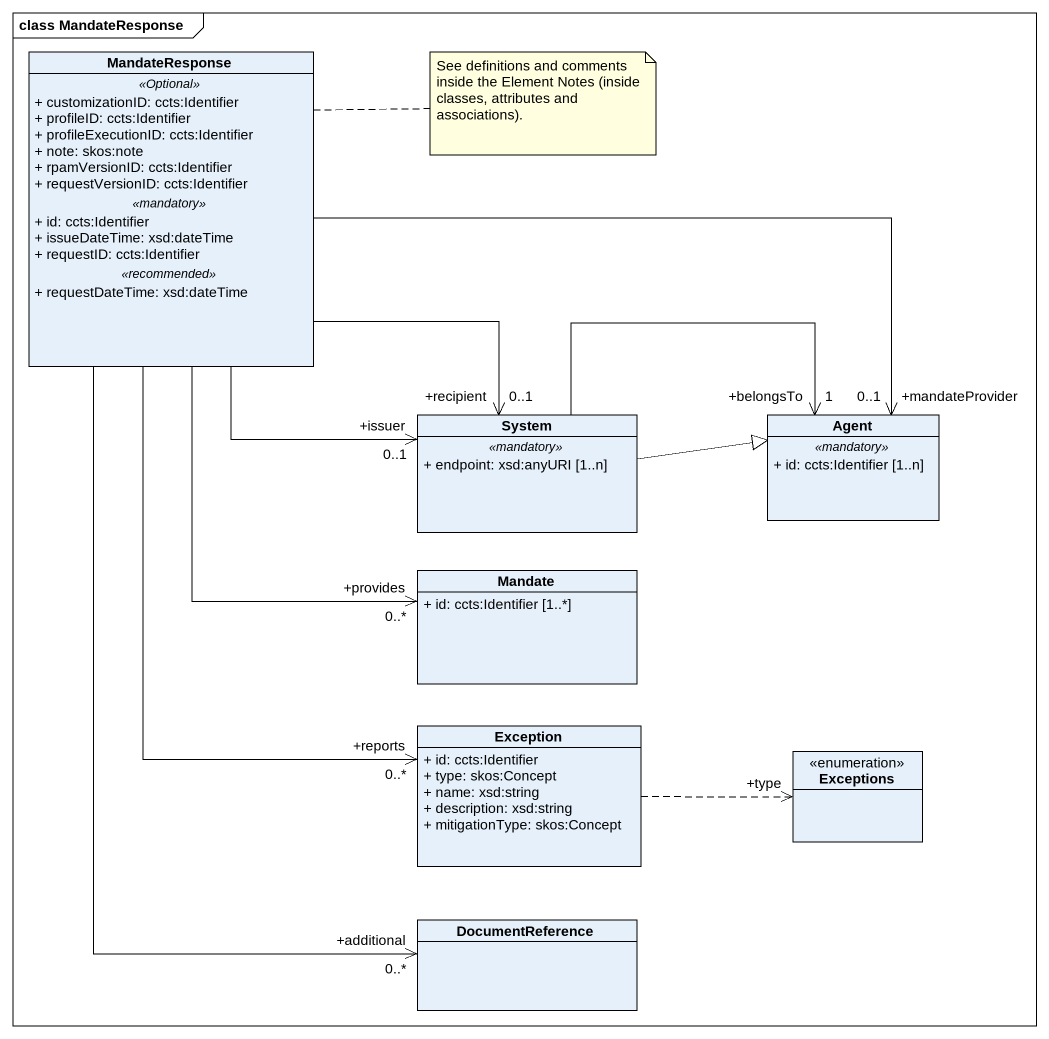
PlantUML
@startuml
mainframe class MandateResponse
hide circle
hide empty members
skinparam classAttributeIconSize 0
class MandateResponse {
  .. <<Optional>> ..
  + customizationID: ccts:Identifier
  + profileID: ccts:Identifier
  + profileExecutionID: ccts:Identifier
  + note: skos:note
  + rpamVersionID: ccts:Identifier
  + requestVersionID: ccts:Identifier
  .. <<mandatory>> ..
  + id: ccts:Identifier
  + issueDateTime: xsd:dateTime
  + requestID: ccts:Identifier
  .. <<recommended>> ..
  + requestDateTime: xsd:dateTime
}
class System {
  .. <<mandatory>> ..
  + endpoint: xsd:anyURI [1..n]
}
class "Agent" as Agent_ {
  .. <<mandatory>> ..
  + id: ccts:Identifier [1..n]
}
class Mandate {
  + id: ccts:Identifier [1..*]
}
class "Exception" as Exception_ {
  + id: ccts:Identifier
  + type: skos:Concept
  + name: xsd:string
  + description: xsd:string
  + mitigationType: skos:Concept
}
enum Exceptions
class DocumentReference
MandateResponse --> "+issuer\n0..1" System
MandateResponse --> "+recipient\n0..1" System
MandateResponse -right-> "+mandateProvider\n0..1" Agent_
MandateResponse --> "+provides\n0..*" Mandate
MandateResponse --> "+reports\n0..*" Exception_
MandateResponse --> "+additional\n0..*" DocumentReference
System -right-|> Agent_
System -right-> "+belongsTo\n1" Agent_
Exception_ .right.> "+type" Exceptions
note right of MandateResponse : See definitions and comments inside the Element Notes (inside classes, attributes and associations).
@enduml
